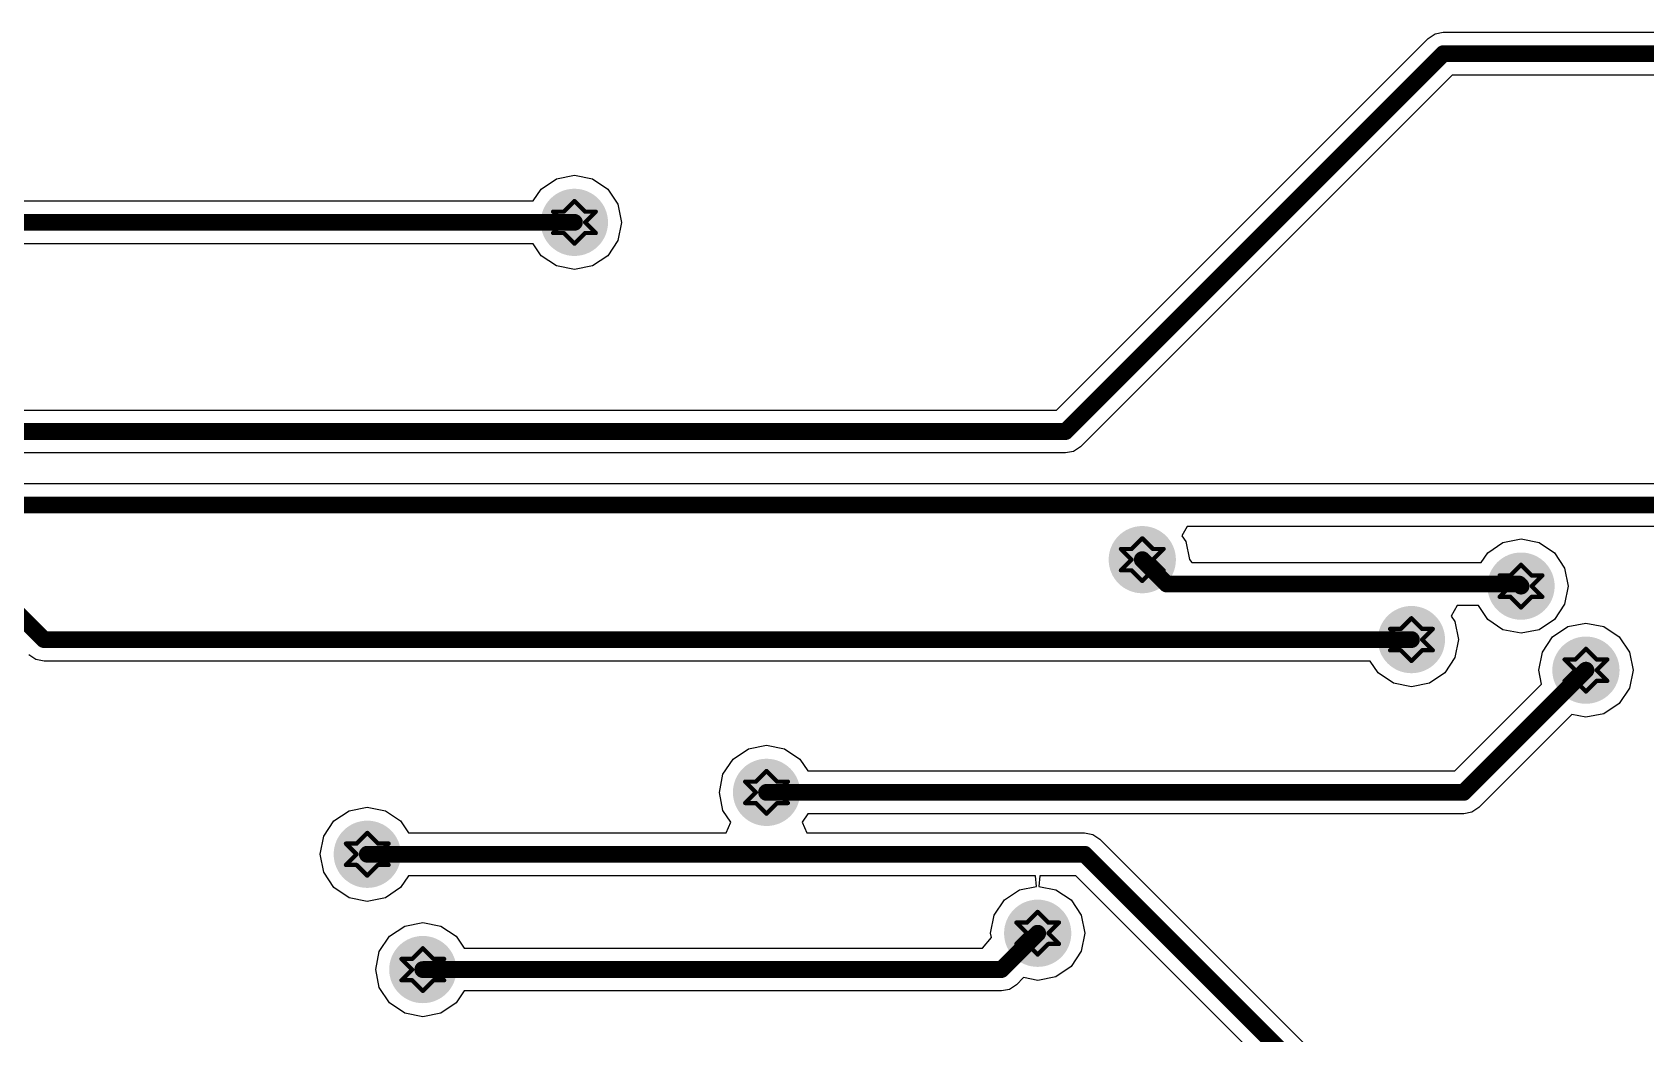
# Model space of a CAD drawing. Header units: millimetres. Extents: x -4.38 to -1.03, y 0 to 2.6.
# Drawn here: x -2.745 to -1.99, y 1.405 to 1.874 of the extents above; entities that cross this region are included whole.
import ezdxf

# ---------------------------------------------------------------- set-up
doc = ezdxf.new("R2010")
doc.units = ezdxf.units.MM
doc.header["$MEASUREMENT"] = 0
doc.layers.add('BottomLayer', color=5, linetype='Continuous')
doc.layers.add('DrillDrawing', color=1, linetype='Continuous')

msp = doc.modelspace()

# ---------------------------------------------------------------- hatches: boundary and pattern name
at = {"layer": 'BottomLayer'}
h = msp.add_hatch(color=5, dxfattribs=at)
edge = h.paths.add_edge_path()
edge.add_arc((-2.491326211988005, 1.7845669), 0.015748, 0, 360, ccw=False)
h = msp.add_hatch(color=5, dxfattribs=at)
edge = h.paths.add_edge_path()
edge.add_arc((-2.225326211988005, 1.6265669), 0.015748, 0, 360, ccw=False)
h = msp.add_hatch(color=5, dxfattribs=at)
edge = h.paths.add_edge_path()
edge.add_arc((-2.047932211988004, 1.6141729), 0.015748, 0, 360, ccw=False)
h = msp.add_hatch(color=5, dxfattribs=at)
edge = h.paths.add_edge_path()
edge.add_arc((-2.099272211988005, 1.5891189), 0.015748, 0, 360, ccw=False)
h = msp.add_hatch(color=5, dxfattribs=at)
edge = h.paths.add_edge_path()
edge.add_arc((-2.017531011988005, 1.5748031), 0.015748, 0, 360, ccw=False)
h = msp.add_hatch(color=5, dxfattribs=at)
edge = h.paths.add_edge_path()
edge.add_arc((-2.401326211988005, 1.5175669), 0.015748, 0, 360, ccw=False)
h = msp.add_hatch(color=5, dxfattribs=at)
edge = h.paths.add_edge_path()
edge.add_arc((-2.588326211988004, 1.4885669), 0.015748, 0, 360, ccw=False)
h = msp.add_hatch(color=5, dxfattribs=at)
edge = h.paths.add_edge_path()
edge.add_arc((-2.274326211988004, 1.4515669), 0.015748, 0, 360, ccw=False)
h = msp.add_hatch(color=5, dxfattribs=at)
edge = h.paths.add_edge_path()
edge.add_arc((-2.562326211988005, 1.4345669), 0.015748, 0, 360, ccw=False)

# ---------------------------------------------------------------- linework, layer by layer
for p, q in [((-2.265482911988005, 1.6966022), (-2.091422211988005, 1.8706629)), ((-2.091422211988005, 1.8706629), (-2.088166611988004, 1.8728383)), ((-2.088166611988004, 1.8728383), (-2.084326211988005, 1.8736022)), ((-2.084326211988005, 1.8736022), (-1.835663211988005, 1.8736022)), ((-2.080169511988005, 1.8535316), (-2.254230211988005, 1.6794709)), ((-1.835663211988005, 1.8535316), (-2.080169511988005, 1.8535316)), ((-2.499775011988005, 1.804964), (-2.491326211988005, 1.8066446)), ((-2.491326211988005, 1.8066446), (-2.482877411988005, 1.804964)), ((-2.510663211988005, 1.7946022), (-2.506937511988005, 1.8001782)), ((-2.506937511988005, 1.8001782), (-2.499775011988005, 1.804964)), ((-2.482877411988005, 1.804964), (-2.475714911988005, 1.8001782)), ((-2.475714911988005, 1.8001782), (-2.470929111988005, 1.7930157)), ((-3.751617211988004, 1.7946022), (-2.510663211988005, 1.7946022)), ((-2.470929111988005, 1.7930157), (-2.469248511988004, 1.7845669)), ((-2.469248511988004, 1.7845669), (-2.470929111988005, 1.7761181)), ((-2.470929111988005, 1.7761181), (-2.475714911988005, 1.7689556)), ((-2.510663211988005, 1.7745316), (-3.751617211988004, 1.7745316)), ((-2.506937511988005, 1.7689556), (-2.510663211988005, 1.7745316)), ((-2.499775011988005, 1.7641698), (-2.506937511988005, 1.7689556)), ((-2.475714911988005, 1.7689556), (-2.482877411988005, 1.7641698)), ((-2.491326211988005, 1.7624892), (-2.499775011988005, 1.7641698)), ((-2.482877411988005, 1.7641698), (-2.491326211988005, 1.7624892)), ((-3.364826211988005, 1.6966022), (-2.265482911988005, 1.6966022)), ((-2.254230211988005, 1.6794709), (-2.257485811988005, 1.6772955)), ((-2.261326211988004, 1.6765316), (-3.360669511988005, 1.6765316)), ((-2.257485811988005, 1.6772955), (-2.261326211988004, 1.6765316)), ((-3.305486211988005, 1.6621942), (-1.945226211988005, 1.6621942)), ((-2.204375011988005, 1.6421236), (-2.206732011988005, 1.6377139)), ((-1.949383011988005, 1.6421236), (-2.204375011988005, 1.6421236)), ((-2.206732011988005, 1.6377139), (-2.204929111988005, 1.6350157)), ((-2.204929111988005, 1.6350157), (-2.203248511988005, 1.626567)), ((-2.063543511988005, 1.6297842), (-2.056381011988004, 1.63457)), ((-2.056381011988004, 1.63457), (-2.047932211988004, 1.6362506)), ((-2.047932211988004, 1.6362506), (-2.039483411988005, 1.63457)), ((-2.039483411988005, 1.63457), (-2.032320911988005, 1.6297842)), ((-2.203248511988005, 1.626567), (-2.202121911988005, 1.6251942)), ((-2.202121911988005, 1.6251942), (-2.066610411988004, 1.6251942)), ((-2.066610411988004, 1.6251942), (-2.063543511988005, 1.6297842)), ((-2.032320911988005, 1.6297842), (-2.027535111988005, 1.6226217)), ((-2.027535111988005, 1.6226217), (-2.025854511988005, 1.6141729)), ((-2.025854511988005, 1.6141729), (-2.027535111988005, 1.6057241)), ((-2.077910311988004, 1.6051236), (-2.080582911988005, 1.6001236)), ((-2.067928111988005, 1.6051236), (-2.077910311988004, 1.6051236)), ((-2.063543511988005, 1.5985616), (-2.067928111988005, 1.6051236)), ((-2.027535111988005, 1.6057241), (-2.032320911988005, 1.5985616)), ((-2.080582911988005, 1.6001236), (-2.078875111988005, 1.5975677)), ((-2.078875111988005, 1.5975677), (-2.077194511988004, 1.5891189)), ((-2.056381011988004, 1.5937758), (-2.063543511988005, 1.5985616)), ((-2.032320911988005, 1.5985616), (-2.039483411988005, 1.5937758)), ((-2.033142311988005, 1.5904144), (-2.025979811988005, 1.5952002)), ((-2.025979811988005, 1.5952002), (-2.017531011988005, 1.5968808)), ((-2.017531011988005, 1.5968808), (-2.009082211988005, 1.5952002)), ((-2.009082211988005, 1.5952002), (-2.001919711988005, 1.5904144)), ((-2.077194511988004, 1.5891189), (-2.078875111988005, 1.5806701)), ((-2.047932211988004, 1.5920952), (-2.056381011988004, 1.5937758)), ((-2.039483411988005, 1.5937758), (-2.047932211988004, 1.5920952)), ((-2.037928111988005, 1.5832519), (-2.033142311988005, 1.5904144)), ((-2.001919711988005, 1.5904144), (-1.997133911988004, 1.5832519)), ((-2.743574611988005, 1.5798475), (-2.746830211988005, 1.5820229)), ((-2.739734211988004, 1.5790836), (-2.743574611988005, 1.5798475)), ((-2.078875111988005, 1.5806701), (-2.083660911988005, 1.5735076)), ((-2.039608711988005, 1.5748031), (-2.037928111988005, 1.5832519)), ((-1.997133911988004, 1.5832519), (-1.995453311988005, 1.5748031)), ((-2.118609211988005, 1.5790836), (-2.739734211988004, 1.5790836)), ((-2.114883511988005, 1.5735076), (-2.118609211988005, 1.5790836)), ((-2.107721011988005, 1.5687218), (-2.114883511988005, 1.5735076)), ((-2.083660911988005, 1.5735076), (-2.090823411988005, 1.5687218)), ((-2.038300411988005, 1.5682258), (-2.039608711988005, 1.5748031)), ((-1.995453311988005, 1.5748031), (-1.997133911988004, 1.5663543)), ((-2.099272211988005, 1.5670412), (-2.107721011988005, 1.5687218)), ((-2.090823411988005, 1.5687218), (-2.099272211988005, 1.5670412)), ((-2.078924011988005, 1.5276022), (-2.038300411988005, 1.5682258)), ((-1.997133911988004, 1.5663543), (-2.001919711988005, 1.5591918)), ((-2.001919711988005, 1.5591918), (-2.009082211988005, 1.554406)), ((-2.024108411988005, 1.5540338), (-2.067671311988005, 1.5104709)), ((-2.017531011988005, 1.5527254), (-2.024108411988005, 1.5540338)), ((-2.009082211988005, 1.554406), (-2.017531011988005, 1.5527254)), ((-2.416937511988005, 1.5331782), (-2.409775011988005, 1.537964)), ((-2.409775011988005, 1.537964), (-2.401326211988005, 1.5396446)), ((-2.401326211988005, 1.5396446), (-2.392877411988005, 1.537964)), ((-2.392877411988005, 1.537964), (-2.385714911988004, 1.5331782)), ((-2.421723311988004, 1.5260157), (-2.416937511988005, 1.5331782)), ((-2.385714911988004, 1.5331782), (-2.381989211988005, 1.5276022)), ((-2.381989211988005, 1.5276022), (-2.078924011988005, 1.5276022)), ((-2.423403911988005, 1.5175669), (-2.421723311988004, 1.5260157)), ((-2.421723311988004, 1.5091181), (-2.423403911988005, 1.5175669)), ((-2.608723311988005, 1.4970157), (-2.603937511988005, 1.5041782)), ((-2.603937511988005, 1.5041782), (-2.596775011988004, 1.508964)), ((-2.596775011988004, 1.508964), (-2.588326211988004, 1.5106446)), ((-2.588326211988004, 1.5106446), (-2.579877411988004, 1.508964)), ((-2.579877411988004, 1.508964), (-2.572714911988005, 1.5041782)), ((-2.572714911988005, 1.5041782), (-2.568989211988005, 1.4986022)), ((-2.418037711988005, 1.5036022), (-2.421723311988004, 1.5091181)), ((-2.381989211988005, 1.5075316), (-2.384614711988005, 1.5036022)), ((-2.074767311988005, 1.5075316), (-2.381989211988005, 1.5075316)), ((-2.070926911988005, 1.5082955), (-2.074767311988005, 1.5075316)), ((-2.067671311988005, 1.5104709), (-2.070926911988005, 1.5082955)), ((-2.610403911988005, 1.4885669), (-2.608723311988005, 1.4970157)), ((-2.568989211988005, 1.4986022), (-2.420233511988005, 1.4986022)), ((-2.420233511988005, 1.4986022), (-2.418037711988005, 1.5036022)), ((-2.384614711988005, 1.5036022), (-2.382418911988005, 1.4986022)), ((-2.382418911988005, 1.4986022), (-2.252326211988005, 1.4986022)), ((-2.252326211988005, 1.4986022), (-2.248485911988005, 1.4978383)), ((-2.248485911988005, 1.4978383), (-2.245230211988004, 1.495663)), ((-2.245230211988004, 1.495663), (-2.091903611988005, 1.3423363)), ((-2.608723311988005, 1.4801181), (-2.610403911988005, 1.4885669)), ((-2.603937511988005, 1.4729556), (-2.608723311988005, 1.4801181)), ((-2.568989211988005, 1.4785316), (-2.572714911988005, 1.4729556)), ((-2.275386911988004, 1.4785316), (-2.568989211988005, 1.4785316)), ((-2.274894511988005, 1.4735317), (-2.275386911988004, 1.4785316)), ((-2.273265511988005, 1.4785316), (-2.273757911988005, 1.4735317)), ((-2.256483011988005, 1.4785316), (-2.273265511988005, 1.4785316)), ((-2.106095611988005, 1.3281443), (-2.256483011988005, 1.4785316)), ((-2.596775011988004, 1.4681698), (-2.603937511988005, 1.4729556)), ((-2.588326211988004, 1.4664892), (-2.596775011988004, 1.4681698)), ((-2.579877411988004, 1.4681698), (-2.588326211988004, 1.4664892)), ((-2.572714911988005, 1.4729556), (-2.579877411988004, 1.4681698)), ((-2.294723311988005, 1.4600157), (-2.289937511988005, 1.4671782)), ((-2.289937511988005, 1.4671782), (-2.282775011988004, 1.471964)), ((-2.282775011988004, 1.471964), (-2.274894511988005, 1.4735317)), ((-2.273757911988005, 1.4735317), (-2.265877411988005, 1.471964)), ((-2.265877411988005, 1.471964), (-2.258714911988005, 1.4671782)), ((-2.258714911988005, 1.4671782), (-2.253929111988005, 1.4600157)), ((-2.296403911988005, 1.4515669), (-2.294723311988005, 1.4600157)), ((-2.253929111988005, 1.4600157), (-2.252248511988005, 1.4515669)), ((-2.577937511988004, 1.4501782), (-2.570775011988005, 1.454964)), ((-2.570775011988005, 1.454964), (-2.562326211988005, 1.4566446)), ((-2.562326211988005, 1.4566446), (-2.553877411988005, 1.454964)), ((-2.553877411988005, 1.454964), (-2.546714911988005, 1.4501782)), ((-2.296013111988005, 1.4496023), (-2.296403911988005, 1.4515669)), ((-2.252248511988005, 1.4515669), (-2.253929111988005, 1.4431181)), ((-2.582723311988005, 1.4430157), (-2.577937511988004, 1.4501782)), ((-2.546714911988005, 1.4501782), (-2.542989211988004, 1.4446022)), ((-2.542989211988004, 1.4446022), (-2.300116511988005, 1.4446022)), ((-2.300116511988005, 1.4446022), (-2.296013111988005, 1.4496023)), ((-2.584403911988005, 1.4345669), (-2.582723311988005, 1.4430157)), ((-2.258714911988005, 1.4359556), (-2.265877411988005, 1.4311698)), ((-2.253929111988005, 1.4431181), (-2.258714911988005, 1.4359556)), ((-2.582723311988005, 1.4261181), (-2.584403911988005, 1.4345669)), ((-2.280903511988004, 1.4307975), (-2.284230111988005, 1.4274709)), ((-2.274326211988004, 1.4294892), (-2.280903511988004, 1.4307975)), ((-2.265877411988005, 1.4311698), (-2.274326211988004, 1.4294892)), ((-2.577937511988004, 1.4189556), (-2.582723311988005, 1.4261181)), ((-2.542989211988004, 1.4245316), (-2.546714911988005, 1.4189556)), ((-2.291326211988005, 1.4245316), (-2.542989211988004, 1.4245316)), ((-2.287485811988005, 1.4252955), (-2.291326211988005, 1.4245316)), ((-2.284230111988005, 1.4274709), (-2.287485811988005, 1.4252955)), ((-2.570775011988005, 1.4141698), (-2.577937511988004, 1.4189556)), ((-2.562326211988005, 1.4124892), (-2.570775011988005, 1.4141698)), ((-2.553877411988005, 1.4141698), (-2.562326211988005, 1.4124892)), ((-2.546714911988005, 1.4189556), (-2.553877411988005, 1.4141698))]:
    msp.add_line(p, q, dxfattribs=at)
at = {"layer": 'BottomLayer', "const_width": 0.007874}
for points in [[(-2.084326211988005, 1.8635669), (-2.261326211988004, 1.6865669)], [(-1.816326211988005, 1.8635669), (-2.084326211988005, 1.8635669)], [(-2.491326211988005, 1.7845669), (-3.770954211988005, 1.7845669)], [(-2.261326211988004, 1.6865669), (-3.364826211988005, 1.6865669)], [(-1.945226211988005, 1.6521589), (-3.305486211988005, 1.6521589)], [(-2.739734211988004, 1.5891189), (-2.776274211988005, 1.6256589)], [(-2.213918211988005, 1.6151589), (-2.225326211988005, 1.6265669)], [(-2.048918211988005, 1.6151589), (-2.213918211988005, 1.6151589)], [(-2.047932211988004, 1.6141729), (-2.048918211988005, 1.6151589)], [(-2.099272211988005, 1.5891189), (-2.739734211988004, 1.5891189)], [(-2.017531111988005, 1.5748031), (-2.074767311988005, 1.5175669)], [(-2.017531011988005, 1.5748031), (-2.017531111988005, 1.5748031)], [(-2.074767311988005, 1.5175669), (-2.401326211988005, 1.5175669)], [(-2.252326211988005, 1.4885669), (-2.588326211988004, 1.4885669)], [(-2.085326211988005, 1.3215669), (-2.252326211988005, 1.4885669)], [(-2.274326211988004, 1.4515669), (-2.291326211988005, 1.4345669)], [(-2.291326211988005, 1.4345669), (-2.562326211988005, 1.4345669)]]:
    msp.add_lwpolyline(points, dxfattribs=at)
at = {"layer": 'BottomLayer', "const_width": 0.003937}
for points in [[(-2.082357711988005, 1.8635669, -1), (-2.086294711988005, 1.8635669, -1)], [(-2.082357711988005, 1.8635669, -1), (-2.086294711988005, 1.8635669, -1)], [(-2.489357711988005, 1.7845669, -1), (-2.493294711988005, 1.7845669, -1)], [(-2.259357711988005, 1.6865669, -1), (-2.263294711988005, 1.6865669, -1)], [(-2.259357711988005, 1.6865669, -1), (-2.263294711988005, 1.6865669, -1)], [(-2.223357711988005, 1.6265669, -1), (-2.227294711988005, 1.6265669, -1)], [(-2.211949711988005, 1.6151589, -1), (-2.215886711988005, 1.6151589, -1)], [(-2.211949711988005, 1.6151589, -1), (-2.215886711988005, 1.6151589, -1)], [(-2.046949711988005, 1.6151589, -1), (-2.050886711988005, 1.6151589, -1)], [(-2.046949711988005, 1.6151589, -1), (-2.050886711988005, 1.6151589, -1)], [(-2.045963711988005, 1.6141729, -1), (-2.049900711988005, 1.6141729, -1)], [(-2.737765711988005, 1.5891189, -1), (-2.741702711988005, 1.5891189, -1)], [(-2.737765711988005, 1.5891189, -1), (-2.741702711988005, 1.5891189, -1)], [(-2.097303711988005, 1.5891189, -1), (-2.101240711988004, 1.5891189, -1)], [(-2.015562611988005, 1.5748031, -1), (-2.019499611988005, 1.5748031, -1)], [(-2.015562611988005, 1.5748031, -1), (-2.019499611988005, 1.5748031, -1)], [(-2.015562511988005, 1.5748031, -1), (-2.019499511988005, 1.5748031, -1)], [(-2.399357711988005, 1.5175669, -1), (-2.403294711988004, 1.5175669, -1)], [(-2.072798811988005, 1.5175669, -1), (-2.076735811988005, 1.5175669, -1)], [(-2.072798811988005, 1.5175669, -1), (-2.076735811988005, 1.5175669, -1)], [(-2.586357711988005, 1.4885669, -1), (-2.590294711988005, 1.4885669, -1)], [(-2.250357711988005, 1.4885669, -1), (-2.254294711988004, 1.4885669, -1)], [(-2.250357711988005, 1.4885669, -1), (-2.254294711988004, 1.4885669, -1)], [(-2.272357711988005, 1.4515669, -1), (-2.276294711988005, 1.4515669, -1)], [(-2.560357711988004, 1.4345669, -1), (-2.564294711988005, 1.4345669, -1)], [(-2.289357711988004, 1.4345669, -1), (-2.293294711988005, 1.4345669, -1)], [(-2.289357711988004, 1.4345669, -1), (-2.293294711988005, 1.4345669, -1)]]:
    msp.add_lwpolyline(points, format="xyb", close=True, dxfattribs=at)
at = {"layer": 'DrillDrawing', "const_width": 0.002}
for points in [[(-2.491326211988005, 1.7945669), (-2.496326211988005, 1.7895669)], [(-2.486326211988005, 1.7895669), (-2.491326211988005, 1.7945669)], [(-2.496326211988005, 1.7895669), (-2.501326211988005, 1.7895669)], [(-2.496326211988005, 1.7845669), (-2.501326211988005, 1.7895669)], [(-2.496326211988005, 1.7845669), (-2.501326211988005, 1.7795669)], [(-2.481326211988005, 1.7895669), (-2.486326211988005, 1.7845669)], [(-2.481326211988005, 1.7895669), (-2.486326211988005, 1.7895669)], [(-2.481326211988005, 1.7795669), (-2.486326211988005, 1.7845669)], [(-2.496326211988005, 1.7795669), (-2.501326211988005, 1.7795669)], [(-2.491326211988005, 1.7745669), (-2.496326211988005, 1.7795669)], [(-2.486326211988005, 1.7795669), (-2.491326211988005, 1.7745669)], [(-2.481326211988005, 1.7795669), (-2.486326211988005, 1.7795669)], [(-2.230326211988005, 1.6315669), (-2.235326211988005, 1.6315669)], [(-2.230326211988005, 1.6265669), (-2.235326211988005, 1.6315669)], [(-2.225326211988005, 1.6365669), (-2.230326211988005, 1.6315669)], [(-2.220326211988005, 1.6315669), (-2.225326211988005, 1.6365669)], [(-2.215326211988005, 1.6315669), (-2.220326211988005, 1.6265669)], [(-2.215326211988005, 1.6315669), (-2.220326211988005, 1.6315669)], [(-2.230326211988005, 1.6265669), (-2.235326211988005, 1.6215669)], [(-2.215326211988005, 1.6215669), (-2.220326211988005, 1.6265669)], [(-2.047932211988004, 1.6241729), (-2.052932211988005, 1.6191729)], [(-2.042932211988004, 1.6191729), (-2.047932211988004, 1.6241729)], [(-2.230326211988005, 1.6215669), (-2.235326211988005, 1.6215669)], [(-2.225326211988005, 1.6165669), (-2.230326211988005, 1.6215669)], [(-2.220326211988005, 1.6215669), (-2.225326211988005, 1.6165669)], [(-2.215326211988005, 1.6215669), (-2.220326211988005, 1.6215669)], [(-2.052932211988005, 1.6191729), (-2.057932211988005, 1.6191729)], [(-2.052932211988005, 1.6141729), (-2.057932211988005, 1.6191729)], [(-2.037932211988005, 1.6191729), (-2.042932211988004, 1.6141729)], [(-2.037932211988005, 1.6191729), (-2.042932211988004, 1.6191729)], [(-2.052932211988005, 1.6141729), (-2.057932211988005, 1.6091729)], [(-2.052932211988005, 1.6091729), (-2.057932211988005, 1.6091729)], [(-2.047932211988004, 1.6041729), (-2.052932211988005, 1.6091729)], [(-2.042932211988004, 1.6091729), (-2.047932211988004, 1.6041729)], [(-2.037932211988005, 1.6091729), (-2.042932211988004, 1.6141729)], [(-2.037932211988005, 1.6091729), (-2.042932211988004, 1.6091729)], [(-2.104272211988005, 1.5941189), (-2.109272211988005, 1.5941189)], [(-2.104272211988005, 1.5891189), (-2.109272211988005, 1.5941189)], [(-2.099272211988005, 1.5991189), (-2.104272211988005, 1.5941189)], [(-2.094272211988005, 1.5941189), (-2.099272211988005, 1.5991189)], [(-2.089272211988005, 1.5941189), (-2.094272211988005, 1.5891189)], [(-2.089272211988005, 1.5941189), (-2.094272211988005, 1.5941189)], [(-2.104272211988005, 1.5891189), (-2.109272211988005, 1.5841189)], [(-2.089272211988005, 1.5841189), (-2.094272211988005, 1.5891189)], [(-2.104272211988005, 1.5841189), (-2.109272211988005, 1.5841189)], [(-2.099272211988005, 1.5791189), (-2.104272211988005, 1.5841189)], [(-2.094272211988005, 1.5841189), (-2.099272211988005, 1.5791189)], [(-2.089272211988005, 1.5841189), (-2.094272211988005, 1.5841189)], [(-2.022531011988005, 1.5798031), (-2.027531011988005, 1.5798031)], [(-2.022531011988005, 1.5748031), (-2.027531011988005, 1.5798031)], [(-2.017531011988005, 1.5848031), (-2.022531011988005, 1.5798031)], [(-2.012531011988004, 1.5798031), (-2.017531011988005, 1.5848031)], [(-2.007531011988005, 1.5798031), (-2.012531011988004, 1.5748031)], [(-2.007531011988005, 1.5798031), (-2.012531011988004, 1.5798031)], [(-2.022531011988005, 1.5748031), (-2.027531011988005, 1.5698031)], [(-2.007531011988005, 1.5698031), (-2.012531011988004, 1.5748031)], [(-2.022531011988005, 1.5698031), (-2.027531011988005, 1.5698031)], [(-2.017531011988005, 1.5648031), (-2.022531011988005, 1.5698031)], [(-2.012531011988004, 1.5698031), (-2.017531011988005, 1.5648031)], [(-2.007531011988005, 1.5698031), (-2.012531011988004, 1.5698031)], [(-2.401326211988005, 1.5275669), (-2.406326211988005, 1.5225669)], [(-2.396326211988005, 1.5225669), (-2.401326211988005, 1.5275669)], [(-2.406326211988005, 1.5225669), (-2.411326211988005, 1.5225669)], [(-2.406326211988005, 1.5175669), (-2.411326211988005, 1.5225669)], [(-2.391326211988004, 1.5225669), (-2.396326211988005, 1.5175669)], [(-2.391326211988004, 1.5225669), (-2.396326211988005, 1.5225669)], [(-2.406326211988005, 1.5175669), (-2.411326211988005, 1.5125669)], [(-2.406326211988005, 1.5125669), (-2.411326211988005, 1.5125669)], [(-2.401326211988005, 1.5075669), (-2.406326211988005, 1.5125669)], [(-2.396326211988005, 1.5125669), (-2.401326211988005, 1.5075669)], [(-2.391326211988004, 1.5125669), (-2.396326211988005, 1.5175669)], [(-2.391326211988004, 1.5125669), (-2.396326211988005, 1.5125669)], [(-2.588326211988004, 1.4985669), (-2.593326211988005, 1.4935669)], [(-2.583326211988004, 1.4935669), (-2.588326211988004, 1.4985669)], [(-2.593326211988005, 1.4935669), (-2.598326211988005, 1.4935669)], [(-2.593326211988005, 1.4885669), (-2.598326211988005, 1.4935669)], [(-2.593326211988005, 1.4885669), (-2.598326211988005, 1.4835669)], [(-2.578326211988005, 1.4935669), (-2.583326211988004, 1.4885669)], [(-2.578326211988005, 1.4935669), (-2.583326211988004, 1.4935669)], [(-2.578326211988005, 1.4835669), (-2.583326211988004, 1.4885669)], [(-2.593326211988005, 1.4835669), (-2.598326211988005, 1.4835669)], [(-2.588326211988004, 1.4785669), (-2.593326211988005, 1.4835669)], [(-2.583326211988004, 1.4835669), (-2.588326211988004, 1.4785669)], [(-2.578326211988005, 1.4835669), (-2.583326211988004, 1.4835669)], [(-2.274326211988004, 1.4615669), (-2.279326211988005, 1.4565669)], [(-2.269326211988004, 1.4565669), (-2.274326211988004, 1.4615669)], [(-2.279326211988005, 1.4565669), (-2.284326211988005, 1.4565669)], [(-2.279326211988005, 1.4515669), (-2.284326211988005, 1.4565669)], [(-2.279326211988005, 1.4515669), (-2.284326211988005, 1.4465669)], [(-2.264326211988005, 1.4565669), (-2.269326211988004, 1.4515669)], [(-2.264326211988005, 1.4565669), (-2.269326211988004, 1.4565669)], [(-2.264326211988005, 1.4465669), (-2.269326211988004, 1.4515669)], [(-2.562326211988005, 1.4445669), (-2.567326211988004, 1.4395669)], [(-2.557326211988005, 1.4395669), (-2.562326211988005, 1.4445669)], [(-2.279326211988005, 1.4465669), (-2.284326211988005, 1.4465669)], [(-2.274326211988004, 1.4415669), (-2.279326211988005, 1.4465669)], [(-2.269326211988004, 1.4465669), (-2.274326211988004, 1.4415669)], [(-2.264326211988005, 1.4465669), (-2.269326211988004, 1.4465669)], [(-2.567326211988004, 1.4395669), (-2.572326211988004, 1.4395669)], [(-2.567326211988004, 1.4345669), (-2.572326211988004, 1.4395669)], [(-2.552326211988005, 1.4395669), (-2.557326211988005, 1.4345669)], [(-2.552326211988005, 1.4395669), (-2.557326211988005, 1.4395669)], [(-2.567326211988004, 1.4345669), (-2.572326211988004, 1.4295669)], [(-2.567326211988004, 1.4295669), (-2.572326211988004, 1.4295669)], [(-2.562326211988005, 1.4245669), (-2.567326211988004, 1.4295669)], [(-2.557326211988005, 1.4295669), (-2.562326211988005, 1.4245669)], [(-2.552326211988005, 1.4295669), (-2.557326211988005, 1.4345669)], [(-2.552326211988005, 1.4295669), (-2.557326211988005, 1.4295669)]]:
    msp.add_lwpolyline(points, dxfattribs=at)
at = {"layer": 'DrillDrawing', "const_width": 0.001}
for points in [[(-2.490826211988005, 1.7945669, -1), (-2.491826211988005, 1.7945669, -1)], [(-2.490826211988005, 1.7945669, -1), (-2.491826211988005, 1.7945669, -1)], [(-2.500826211988005, 1.7895669, -1), (-2.501826211988004, 1.7895669, -1)], [(-2.500826211988005, 1.7895669, -1), (-2.501826211988004, 1.7895669, -1)], [(-2.495826211988005, 1.7895669, -1), (-2.496826211988004, 1.7895669, -1)], [(-2.495826211988005, 1.7895669, -1), (-2.496826211988004, 1.7895669, -1)], [(-2.495826211988005, 1.7845669, -1), (-2.496826211988004, 1.7845669, -1)], [(-2.495826211988005, 1.7845669, -1), (-2.496826211988004, 1.7845669, -1)], [(-2.485826211988004, 1.7895669, -1), (-2.486826211988005, 1.7895669, -1)], [(-2.485826211988004, 1.7895669, -1), (-2.486826211988005, 1.7895669, -1)], [(-2.485826211988004, 1.7845669, -1), (-2.486826211988005, 1.7845669, -1)], [(-2.485826211988004, 1.7845669, -1), (-2.486826211988005, 1.7845669, -1)], [(-2.480826211988004, 1.7895669, -1), (-2.481826211988005, 1.7895669, -1)], [(-2.480826211988004, 1.7895669, -1), (-2.481826211988005, 1.7895669, -1)], [(-2.500826211988005, 1.7795669, -1), (-2.501826211988004, 1.7795669, -1)], [(-2.500826211988005, 1.7795669, -1), (-2.501826211988004, 1.7795669, -1)], [(-2.495826211988005, 1.7795669, -1), (-2.496826211988004, 1.7795669, -1)], [(-2.495826211988005, 1.7795669, -1), (-2.496826211988004, 1.7795669, -1)], [(-2.485826211988004, 1.7795669, -1), (-2.486826211988005, 1.7795669, -1)], [(-2.485826211988004, 1.7795669, -1), (-2.486826211988005, 1.7795669, -1)], [(-2.480826211988004, 1.7795669, -1), (-2.481826211988005, 1.7795669, -1)], [(-2.480826211988004, 1.7795669, -1), (-2.481826211988005, 1.7795669, -1)], [(-2.490826211988005, 1.7745669, -1), (-2.491826211988005, 1.7745669, -1)], [(-2.490826211988005, 1.7745669, -1), (-2.491826211988005, 1.7745669, -1)], [(-2.234826211988005, 1.6315669, -1), (-2.235826211988004, 1.6315669, -1)], [(-2.234826211988005, 1.6315669, -1), (-2.235826211988004, 1.6315669, -1)], [(-2.229826211988005, 1.6315669, -1), (-2.230826211988004, 1.6315669, -1)], [(-2.229826211988005, 1.6315669, -1), (-2.230826211988004, 1.6315669, -1)], [(-2.224826211988005, 1.6365669, -1), (-2.225826211988005, 1.6365669, -1)], [(-2.224826211988005, 1.6365669, -1), (-2.225826211988005, 1.6365669, -1)], [(-2.219826211988004, 1.6315669, -1), (-2.220826211988005, 1.6315669, -1)], [(-2.219826211988004, 1.6315669, -1), (-2.220826211988005, 1.6315669, -1)], [(-2.214826211988004, 1.6315669, -1), (-2.215826211988005, 1.6315669, -1)], [(-2.214826211988004, 1.6315669, -1), (-2.215826211988005, 1.6315669, -1)], [(-2.229826211988005, 1.6265669, -1), (-2.230826211988004, 1.6265669, -1)], [(-2.229826211988005, 1.6265669, -1), (-2.230826211988004, 1.6265669, -1)], [(-2.219826211988004, 1.6265669, -1), (-2.220826211988005, 1.6265669, -1)], [(-2.219826211988004, 1.6265669, -1), (-2.220826211988005, 1.6265669, -1)], [(-2.047432211988005, 1.6241729, -1), (-2.048432211988005, 1.6241729, -1)], [(-2.047432211988005, 1.6241729, -1), (-2.048432211988005, 1.6241729, -1)], [(-2.234826211988005, 1.6215669, -1), (-2.235826211988004, 1.6215669, -1)], [(-2.234826211988005, 1.6215669, -1), (-2.235826211988004, 1.6215669, -1)], [(-2.229826211988005, 1.6215669, -1), (-2.230826211988004, 1.6215669, -1)], [(-2.229826211988005, 1.6215669, -1), (-2.230826211988004, 1.6215669, -1)], [(-2.224826211988005, 1.6165669, -1), (-2.225826211988005, 1.6165669, -1)], [(-2.224826211988005, 1.6165669, -1), (-2.225826211988005, 1.6165669, -1)], [(-2.219826211988004, 1.6215669, -1), (-2.220826211988005, 1.6215669, -1)], [(-2.219826211988004, 1.6215669, -1), (-2.220826211988005, 1.6215669, -1)], [(-2.214826211988004, 1.6215669, -1), (-2.215826211988005, 1.6215669, -1)], [(-2.214826211988004, 1.6215669, -1), (-2.215826211988005, 1.6215669, -1)], [(-2.057432211988004, 1.6191729, -1), (-2.058432211988005, 1.6191729, -1)], [(-2.057432211988004, 1.6191729, -1), (-2.058432211988005, 1.6191729, -1)], [(-2.052432211988005, 1.6191729, -1), (-2.053432211988005, 1.6191729, -1)], [(-2.052432211988005, 1.6191729, -1), (-2.053432211988005, 1.6191729, -1)], [(-2.042432211988005, 1.6191729, -1), (-2.043432211988005, 1.6191729, -1)], [(-2.042432211988005, 1.6191729, -1), (-2.043432211988005, 1.6191729, -1)], [(-2.037432211988005, 1.6191729, -1), (-2.038432211988005, 1.6191729, -1)], [(-2.037432211988005, 1.6191729, -1), (-2.038432211988005, 1.6191729, -1)], [(-2.057432211988004, 1.6091729, -1), (-2.058432211988005, 1.6091729, -1)], [(-2.057432211988004, 1.6091729, -1), (-2.058432211988005, 1.6091729, -1)], [(-2.052432211988005, 1.6141729, -1), (-2.053432211988005, 1.6141729, -1)], [(-2.052432211988005, 1.6141729, -1), (-2.053432211988005, 1.6141729, -1)], [(-2.052432211988005, 1.6091729, -1), (-2.053432211988005, 1.6091729, -1)], [(-2.052432211988005, 1.6091729, -1), (-2.053432211988005, 1.6091729, -1)], [(-2.042432211988005, 1.6141729, -1), (-2.043432211988005, 1.6141729, -1)], [(-2.042432211988005, 1.6141729, -1), (-2.043432211988005, 1.6141729, -1)], [(-2.042432211988005, 1.6091729, -1), (-2.043432211988005, 1.6091729, -1)], [(-2.042432211988005, 1.6091729, -1), (-2.043432211988005, 1.6091729, -1)], [(-2.037432211988005, 1.6091729, -1), (-2.038432211988005, 1.6091729, -1)], [(-2.037432211988005, 1.6091729, -1), (-2.038432211988005, 1.6091729, -1)], [(-2.047432211988005, 1.6041729, -1), (-2.048432211988005, 1.6041729, -1)], [(-2.047432211988005, 1.6041729, -1), (-2.048432211988005, 1.6041729, -1)], [(-2.108772211988005, 1.5941189, -1), (-2.109772211988004, 1.5941189, -1)], [(-2.108772211988005, 1.5941189, -1), (-2.109772211988004, 1.5941189, -1)], [(-2.103772211988005, 1.5941189, -1), (-2.104772211988005, 1.5941189, -1)], [(-2.103772211988005, 1.5941189, -1), (-2.104772211988005, 1.5941189, -1)], [(-2.098772211988004, 1.5991189, -1), (-2.099772211988005, 1.5991189, -1)], [(-2.098772211988004, 1.5991189, -1), (-2.099772211988005, 1.5991189, -1)], [(-2.093772211988004, 1.5941189, -1), (-2.094772211988005, 1.5941189, -1)], [(-2.093772211988004, 1.5941189, -1), (-2.094772211988005, 1.5941189, -1)], [(-2.088772211988005, 1.5941189, -1), (-2.089772211988005, 1.5941189, -1)], [(-2.088772211988005, 1.5941189, -1), (-2.089772211988005, 1.5941189, -1)], [(-2.103772211988005, 1.5891189, -1), (-2.104772211988005, 1.5891189, -1)], [(-2.103772211988005, 1.5891189, -1), (-2.104772211988005, 1.5891189, -1)], [(-2.093772211988004, 1.5891189, -1), (-2.094772211988005, 1.5891189, -1)], [(-2.093772211988004, 1.5891189, -1), (-2.094772211988005, 1.5891189, -1)], [(-2.108772211988005, 1.5841189, -1), (-2.109772211988004, 1.5841189, -1)], [(-2.108772211988005, 1.5841189, -1), (-2.109772211988004, 1.5841189, -1)], [(-2.103772211988005, 1.5841189, -1), (-2.104772211988005, 1.5841189, -1)], [(-2.103772211988005, 1.5841189, -1), (-2.104772211988005, 1.5841189, -1)], [(-2.098772211988004, 1.5791189, -1), (-2.099772211988005, 1.5791189, -1)], [(-2.098772211988004, 1.5791189, -1), (-2.099772211988005, 1.5791189, -1)], [(-2.093772211988004, 1.5841189, -1), (-2.094772211988005, 1.5841189, -1)], [(-2.093772211988004, 1.5841189, -1), (-2.094772211988005, 1.5841189, -1)], [(-2.088772211988005, 1.5841189, -1), (-2.089772211988005, 1.5841189, -1)], [(-2.088772211988005, 1.5841189, -1), (-2.089772211988005, 1.5841189, -1)], [(-2.027031011988004, 1.5798031, -1), (-2.028031011988005, 1.5798031, -1)], [(-2.027031011988004, 1.5798031, -1), (-2.028031011988005, 1.5798031, -1)], [(-2.022031011988005, 1.5798031, -1), (-2.023031011988005, 1.5798031, -1)], [(-2.022031011988005, 1.5798031, -1), (-2.023031011988005, 1.5798031, -1)], [(-2.017031011988005, 1.5848031, -1), (-2.018031011988004, 1.5848031, -1)], [(-2.017031011988005, 1.5848031, -1), (-2.018031011988004, 1.5848031, -1)], [(-2.012031011988005, 1.5798031, -1), (-2.013031011988005, 1.5798031, -1)], [(-2.012031011988005, 1.5798031, -1), (-2.013031011988005, 1.5798031, -1)], [(-2.007031011988005, 1.5798031, -1), (-2.008031011988005, 1.5798031, -1)], [(-2.007031011988005, 1.5798031, -1), (-2.008031011988005, 1.5798031, -1)], [(-2.022031011988005, 1.5748031, -1), (-2.023031011988005, 1.5748031, -1)], [(-2.022031011988005, 1.5748031, -1), (-2.023031011988005, 1.5748031, -1)], [(-2.012031011988005, 1.5748031, -1), (-2.013031011988005, 1.5748031, -1)], [(-2.012031011988005, 1.5748031, -1), (-2.013031011988005, 1.5748031, -1)], [(-2.027031011988004, 1.5698031, -1), (-2.028031011988005, 1.5698031, -1)], [(-2.027031011988004, 1.5698031, -1), (-2.028031011988005, 1.5698031, -1)], [(-2.022031011988005, 1.5698031, -1), (-2.023031011988005, 1.5698031, -1)], [(-2.022031011988005, 1.5698031, -1), (-2.023031011988005, 1.5698031, -1)], [(-2.017031011988005, 1.5648031, -1), (-2.018031011988004, 1.5648031, -1)], [(-2.017031011988005, 1.5648031, -1), (-2.018031011988004, 1.5648031, -1)], [(-2.012031011988005, 1.5698031, -1), (-2.013031011988005, 1.5698031, -1)], [(-2.012031011988005, 1.5698031, -1), (-2.013031011988005, 1.5698031, -1)], [(-2.007031011988005, 1.5698031, -1), (-2.008031011988005, 1.5698031, -1)], [(-2.007031011988005, 1.5698031, -1), (-2.008031011988005, 1.5698031, -1)], [(-2.400826211988004, 1.5275669, -1), (-2.401826211988005, 1.5275669, -1)], [(-2.400826211988004, 1.5275669, -1), (-2.401826211988005, 1.5275669, -1)], [(-2.410826211988005, 1.5225669, -1), (-2.411826211988005, 1.5225669, -1)], [(-2.410826211988005, 1.5225669, -1), (-2.411826211988005, 1.5225669, -1)], [(-2.405826211988005, 1.5225669, -1), (-2.406826211988005, 1.5225669, -1)], [(-2.405826211988005, 1.5225669, -1), (-2.406826211988005, 1.5225669, -1)], [(-2.395826211988004, 1.5225669, -1), (-2.396826211988005, 1.5225669, -1)], [(-2.395826211988004, 1.5225669, -1), (-2.396826211988005, 1.5225669, -1)], [(-2.390826211988005, 1.5225669, -1), (-2.391826211988005, 1.5225669, -1)], [(-2.390826211988005, 1.5225669, -1), (-2.391826211988005, 1.5225669, -1)], [(-2.410826211988005, 1.5125669, -1), (-2.411826211988005, 1.5125669, -1)], [(-2.410826211988005, 1.5125669, -1), (-2.411826211988005, 1.5125669, -1)], [(-2.405826211988005, 1.5175669, -1), (-2.406826211988005, 1.5175669, -1)], [(-2.405826211988005, 1.5175669, -1), (-2.406826211988005, 1.5175669, -1)], [(-2.405826211988005, 1.5125669, -1), (-2.406826211988005, 1.5125669, -1)], [(-2.405826211988005, 1.5125669, -1), (-2.406826211988005, 1.5125669, -1)], [(-2.395826211988004, 1.5175669, -1), (-2.396826211988005, 1.5175669, -1)], [(-2.395826211988004, 1.5175669, -1), (-2.396826211988005, 1.5175669, -1)], [(-2.395826211988004, 1.5125669, -1), (-2.396826211988005, 1.5125669, -1)], [(-2.395826211988004, 1.5125669, -1), (-2.396826211988005, 1.5125669, -1)], [(-2.390826211988005, 1.5125669, -1), (-2.391826211988005, 1.5125669, -1)], [(-2.390826211988005, 1.5125669, -1), (-2.391826211988005, 1.5125669, -1)], [(-2.400826211988004, 1.5075669, -1), (-2.401826211988005, 1.5075669, -1)], [(-2.400826211988004, 1.5075669, -1), (-2.401826211988005, 1.5075669, -1)], [(-2.587826211988005, 1.4985669, -1), (-2.588826211988005, 1.4985669, -1)], [(-2.587826211988005, 1.4985669, -1), (-2.588826211988005, 1.4985669, -1)], [(-2.597826211988004, 1.4935669, -1), (-2.598826211988005, 1.4935669, -1)], [(-2.597826211988004, 1.4935669, -1), (-2.598826211988005, 1.4935669, -1)], [(-2.592826211988005, 1.4935669, -1), (-2.593826211988005, 1.4935669, -1)], [(-2.592826211988005, 1.4935669, -1), (-2.593826211988005, 1.4935669, -1)], [(-2.592826211988005, 1.4885669, -1), (-2.593826211988005, 1.4885669, -1)], [(-2.592826211988005, 1.4885669, -1), (-2.593826211988005, 1.4885669, -1)], [(-2.582826211988005, 1.4935669, -1), (-2.583826211988005, 1.4935669, -1)], [(-2.582826211988005, 1.4935669, -1), (-2.583826211988005, 1.4935669, -1)], [(-2.582826211988005, 1.4885669, -1), (-2.583826211988005, 1.4885669, -1)], [(-2.582826211988005, 1.4885669, -1), (-2.583826211988005, 1.4885669, -1)], [(-2.577826211988005, 1.4935669, -1), (-2.578826211988004, 1.4935669, -1)], [(-2.577826211988005, 1.4935669, -1), (-2.578826211988004, 1.4935669, -1)], [(-2.597826211988004, 1.4835669, -1), (-2.598826211988005, 1.4835669, -1)], [(-2.597826211988004, 1.4835669, -1), (-2.598826211988005, 1.4835669, -1)], [(-2.592826211988005, 1.4835669, -1), (-2.593826211988005, 1.4835669, -1)], [(-2.592826211988005, 1.4835669, -1), (-2.593826211988005, 1.4835669, -1)], [(-2.582826211988005, 1.4835669, -1), (-2.583826211988005, 1.4835669, -1)], [(-2.582826211988005, 1.4835669, -1), (-2.583826211988005, 1.4835669, -1)], [(-2.577826211988005, 1.4835669, -1), (-2.578826211988004, 1.4835669, -1)], [(-2.577826211988005, 1.4835669, -1), (-2.578826211988004, 1.4835669, -1)], [(-2.587826211988005, 1.4785669, -1), (-2.588826211988005, 1.4785669, -1)], [(-2.587826211988005, 1.4785669, -1), (-2.588826211988005, 1.4785669, -1)], [(-2.273826211988005, 1.4615669, -1), (-2.274826211988005, 1.4615669, -1)], [(-2.273826211988005, 1.4615669, -1), (-2.274826211988005, 1.4615669, -1)], [(-2.283826211988004, 1.4565669, -1), (-2.284826211988005, 1.4565669, -1)], [(-2.283826211988004, 1.4565669, -1), (-2.284826211988005, 1.4565669, -1)], [(-2.278826211988005, 1.4565669, -1), (-2.279826211988005, 1.4565669, -1)], [(-2.278826211988005, 1.4565669, -1), (-2.279826211988005, 1.4565669, -1)], [(-2.278826211988005, 1.4515669, -1), (-2.279826211988005, 1.4515669, -1)], [(-2.278826211988005, 1.4515669, -1), (-2.279826211988005, 1.4515669, -1)], [(-2.268826211988005, 1.4565669, -1), (-2.269826211988005, 1.4565669, -1)], [(-2.268826211988005, 1.4565669, -1), (-2.269826211988005, 1.4565669, -1)], [(-2.268826211988005, 1.4515669, -1), (-2.269826211988005, 1.4515669, -1)], [(-2.268826211988005, 1.4515669, -1), (-2.269826211988005, 1.4515669, -1)], [(-2.263826211988005, 1.4565669, -1), (-2.264826211988005, 1.4565669, -1)], [(-2.263826211988005, 1.4565669, -1), (-2.264826211988005, 1.4565669, -1)], [(-2.561826211988005, 1.4445669, -1), (-2.562826211988005, 1.4445669, -1)], [(-2.561826211988005, 1.4445669, -1), (-2.562826211988005, 1.4445669, -1)], [(-2.283826211988004, 1.4465669, -1), (-2.284826211988005, 1.4465669, -1)], [(-2.283826211988004, 1.4465669, -1), (-2.284826211988005, 1.4465669, -1)], [(-2.278826211988005, 1.4465669, -1), (-2.279826211988005, 1.4465669, -1)], [(-2.278826211988005, 1.4465669, -1), (-2.279826211988005, 1.4465669, -1)], [(-2.268826211988005, 1.4465669, -1), (-2.269826211988005, 1.4465669, -1)], [(-2.268826211988005, 1.4465669, -1), (-2.269826211988005, 1.4465669, -1)], [(-2.263826211988005, 1.4465669, -1), (-2.264826211988005, 1.4465669, -1)], [(-2.263826211988005, 1.4465669, -1), (-2.264826211988005, 1.4465669, -1)], [(-2.571826211988005, 1.4395669, -1), (-2.572826211988005, 1.4395669, -1)], [(-2.571826211988005, 1.4395669, -1), (-2.572826211988005, 1.4395669, -1)], [(-2.566826211988005, 1.4395669, -1), (-2.567826211988005, 1.4395669, -1)], [(-2.566826211988005, 1.4395669, -1), (-2.567826211988005, 1.4395669, -1)], [(-2.556826211988005, 1.4395669, -1), (-2.557826211988004, 1.4395669, -1)], [(-2.556826211988005, 1.4395669, -1), (-2.557826211988004, 1.4395669, -1)], [(-2.551826211988005, 1.4395669, -1), (-2.552826211988005, 1.4395669, -1)], [(-2.551826211988005, 1.4395669, -1), (-2.552826211988005, 1.4395669, -1)], [(-2.273826211988005, 1.4415669, -1), (-2.274826211988005, 1.4415669, -1)], [(-2.273826211988005, 1.4415669, -1), (-2.274826211988005, 1.4415669, -1)], [(-2.571826211988005, 1.4295669, -1), (-2.572826211988005, 1.4295669, -1)], [(-2.571826211988005, 1.4295669, -1), (-2.572826211988005, 1.4295669, -1)], [(-2.566826211988005, 1.4345669, -1), (-2.567826211988005, 1.4345669, -1)], [(-2.566826211988005, 1.4345669, -1), (-2.567826211988005, 1.4345669, -1)], [(-2.566826211988005, 1.4295669, -1), (-2.567826211988005, 1.4295669, -1)], [(-2.566826211988005, 1.4295669, -1), (-2.567826211988005, 1.4295669, -1)], [(-2.556826211988005, 1.4345669, -1), (-2.557826211988004, 1.4345669, -1)], [(-2.556826211988005, 1.4345669, -1), (-2.557826211988004, 1.4345669, -1)], [(-2.556826211988005, 1.4295669, -1), (-2.557826211988004, 1.4295669, -1)], [(-2.556826211988005, 1.4295669, -1), (-2.557826211988004, 1.4295669, -1)], [(-2.551826211988005, 1.4295669, -1), (-2.552826211988005, 1.4295669, -1)], [(-2.551826211988005, 1.4295669, -1), (-2.552826211988005, 1.4295669, -1)], [(-2.561826211988005, 1.4245669, -1), (-2.562826211988005, 1.4245669, -1)], [(-2.561826211988005, 1.4245669, -1), (-2.562826211988005, 1.4245669, -1)]]:
    msp.add_lwpolyline(points, format="xyb", close=True, dxfattribs=at)

doc.saveas('drawing.dxf')
